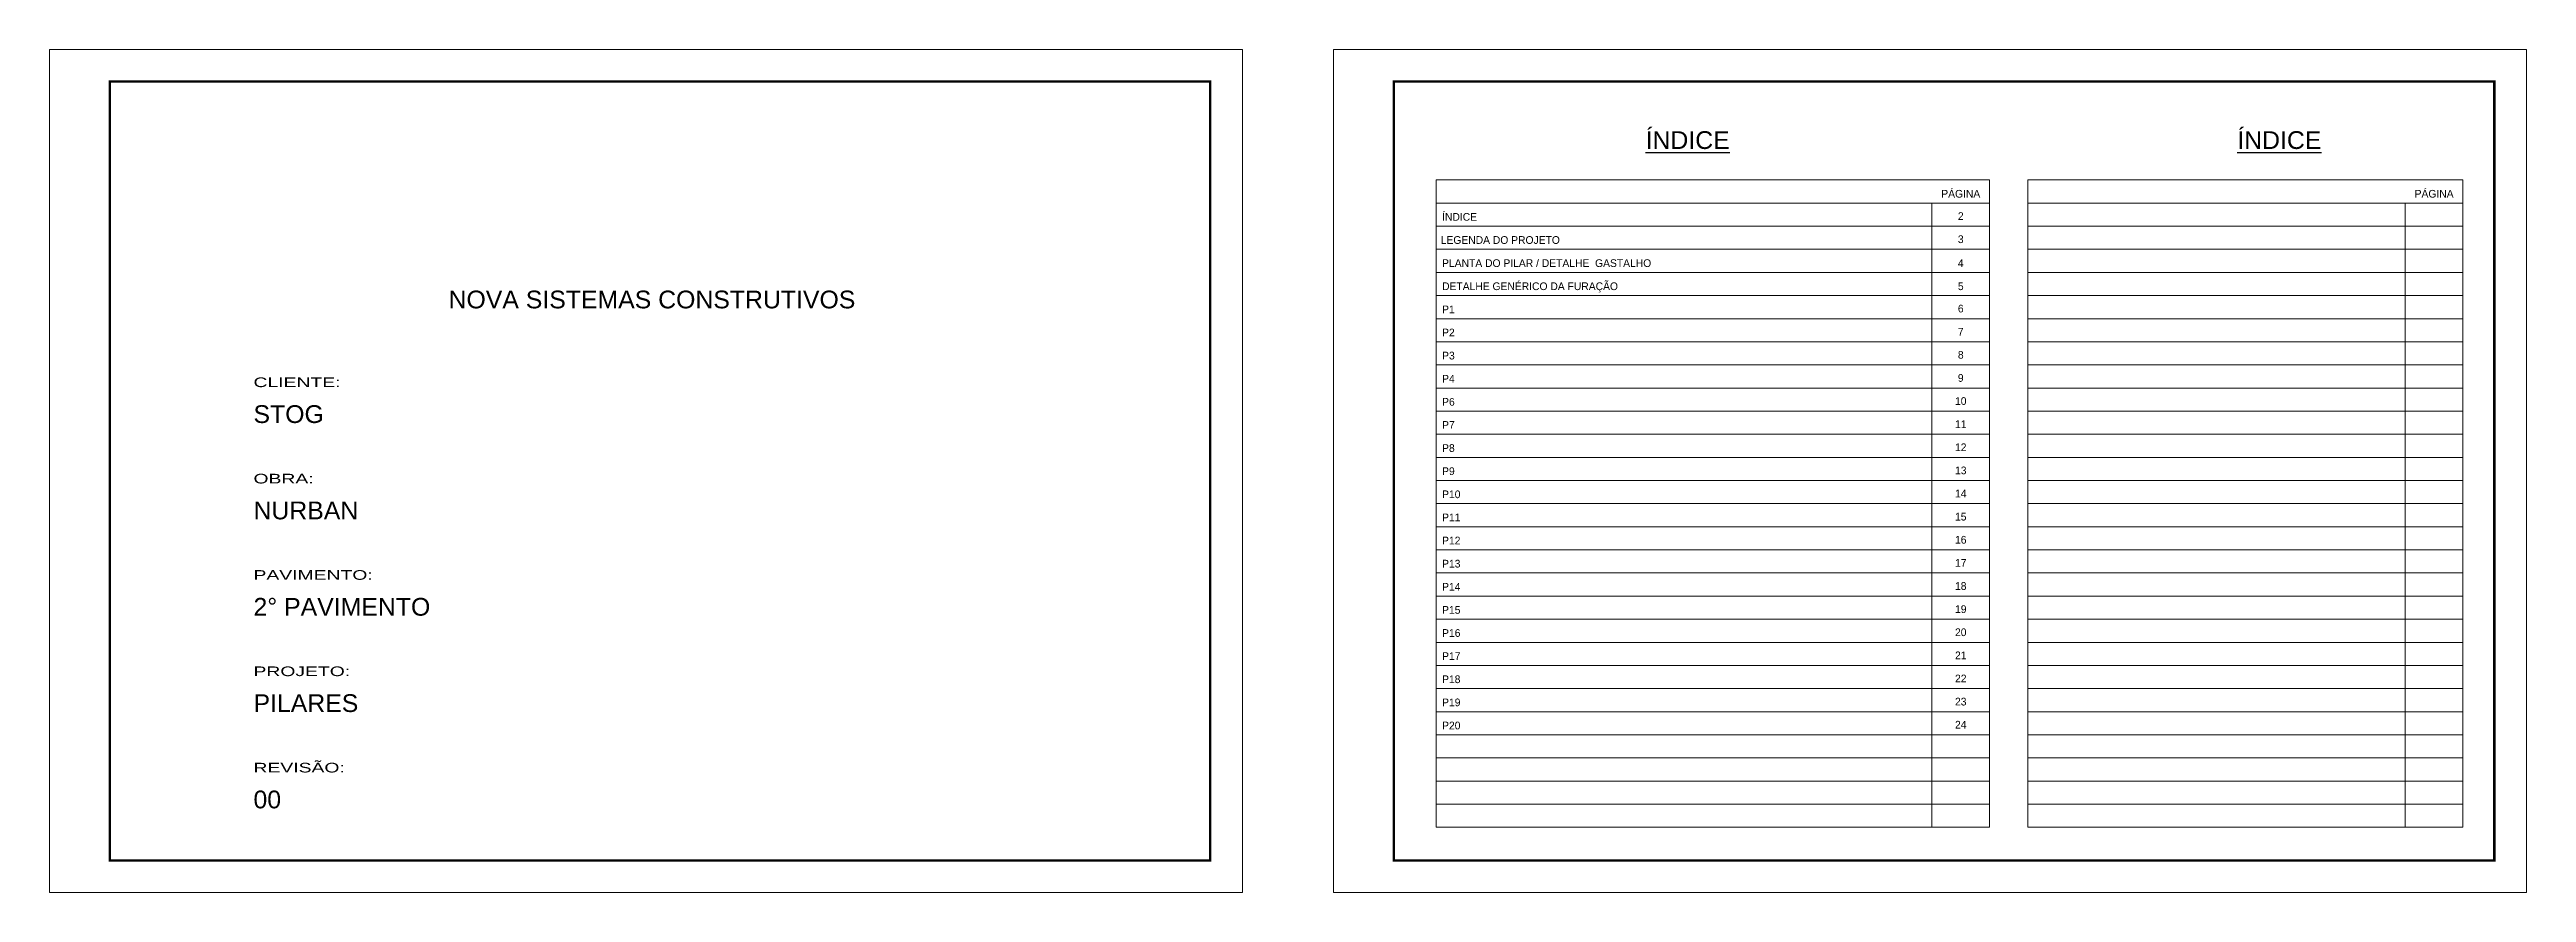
# Model space of a CAD drawing. Extents: x 2201 to 8455, y 252 to 7045.
# Drawn here: x 2201 to 5285, y 5995 to 7045 of the extents above; entities that cross this region are included whole.
import ezdxf
from ezdxf.enums import TextEntityAlignment as Align

# ---------------------------------------------------------------- set-up
doc = ezdxf.new("R2010")
doc.units = 0
doc.layers.add('CARIMBO', color=255, linetype='Continuous', lineweight=9)
doc.layers.add('Folhas', color=255, linetype='Continuous', lineweight=9)
doc.styles.add('ARIAL', font='arial.ttf')
doc.styles.add('Tecnologia', font='')
doc.styles.get('Tecnologia').set_extended_font_data('Forgotten Futurist')

msp = doc.modelspace()

# ---------------------------------------------------------------- linework, layer by layer
at = {"layer": 'CARIMBO'}
for p, q in [((3927.46, 6882.18), (4616.54, 6882.18)), ((3927.46, 6882.18), (3927.46, 6075.88)), ((4616.54, 6882.18), (4616.54, 6075.88)), ((4664.02, 6882.18), (5205.81, 6882.18)), ((4664.02, 6882.18), (4664.02, 6075.88)), ((5205.81, 6882.18), (5205.81, 6075.88)), ((3927.46, 6853.38), (4616.54, 6853.38)), ((4544.72, 6853.38), (4544.72, 6075.88)), ((4664.02, 6853.38), (5205.81, 6853.38)), ((5133.99, 6853.38), (5133.99, 6075.88)), ((3927.46, 6824.58), (4616.54, 6824.58)), ((4664.02, 6824.58), (5205.81, 6824.58)), ((3927.46, 6795.79), (4616.54, 6795.79)), ((4664.02, 6795.79), (5205.81, 6795.79)), ((3927.46, 6766.99), (4616.54, 6766.99)), ((4664.02, 6766.99), (5205.81, 6766.99)), ((3927.46, 6738.19), (4616.54, 6738.19)), ((4664.02, 6738.19), (5205.81, 6738.19)), ((3927.46, 6709.4), (4616.54, 6709.4)), ((4664.02, 6709.4), (5205.81, 6709.4)), ((3927.46, 6680.6), (4616.54, 6680.6)), ((4664.02, 6680.6), (5205.81, 6680.6)), ((3927.46, 6651.81), (4616.54, 6651.81)), ((4664.02, 6651.81), (5205.81, 6651.81)), ((3927.46, 6623.01), (4616.54, 6623.01)), ((4664.02, 6623.01), (5205.81, 6623.01)), ((3927.46, 6594.21), (4616.54, 6594.21)), ((4664.02, 6594.21), (5205.81, 6594.21)), ((3927.46, 6565.42), (4616.54, 6565.42)), ((4664.02, 6565.42), (5205.81, 6565.42)), ((3927.46, 6536.62), (4616.54, 6536.62)), ((3927.46, 6507.82), (4616.54, 6507.82)), ((4664.02, 6536.62), (5205.81, 6536.62)), ((4664.02, 6507.82), (5205.81, 6507.82)), ((3927.46, 6479.03), (4616.54, 6479.03)), ((4664.02, 6479.03), (5205.81, 6479.03)), ((3927.46, 6450.23), (4616.54, 6450.23)), ((4664.02, 6450.23), (5205.81, 6450.23)), ((3927.46, 6421.44), (4616.54, 6421.44)), ((4664.02, 6421.44), (5205.81, 6421.44)), ((3927.46, 6392.64), (4616.54, 6392.64)), ((4664.02, 6392.64), (5205.81, 6392.64)), ((3927.46, 6363.84), (4616.54, 6363.84)), ((4664.02, 6363.84), (5205.81, 6363.84)), ((3927.46, 6335.05), (4616.54, 6335.05)), ((4664.02, 6335.05), (5205.81, 6335.05)), ((3927.46, 6306.25), (4616.54, 6306.25)), ((4664.02, 6306.25), (5205.81, 6306.25)), ((3927.46, 6277.45), (4616.54, 6277.45)), ((4664.02, 6277.45), (5205.81, 6277.45)), ((3927.46, 6248.66), (4616.54, 6248.66)), ((4664.02, 6248.66), (5205.81, 6248.66)), ((3927.46, 6219.86), (4616.54, 6219.86)), ((4664.02, 6219.86), (5205.81, 6219.86)), ((3927.46, 6191.07), (4616.54, 6191.07)), ((4664.02, 6191.07), (5205.81, 6191.07)), ((3927.46, 6162.27), (4616.54, 6162.27)), ((4664.02, 6162.27), (5205.81, 6162.27)), ((3927.46, 6133.47), (4616.54, 6133.47)), ((4664.02, 6133.47), (5205.81, 6133.47)), ((3927.46, 6104.68), (4616.54, 6104.68)), ((3927.46, 6075.88), (4616.54, 6075.88)), ((4664.02, 6104.68), (5205.81, 6104.68)), ((4664.02, 6075.88), (5205.81, 6075.88))]:
    msp.add_line(p, q, dxfattribs=at)
at = {"layer": 'Folhas'}
for points in [[(2201.37, 5994.67), (3686.37, 5994.67), (3686.37, 7044.67), (2201.37, 7044.67)], [(3799.87, 5994.67), (5284.87, 5994.67), (5284.87, 7044.67), (3799.87, 7044.67)]]:
    msp.add_lwpolyline(points, close=True, dxfattribs=at)
at = {"layer": 'Folhas', "color": 30, "const_width": 3}
for points in [[(2276.37, 6034.67), (3646.37, 6034.67), (3646.37, 7004.67), (2276.37, 7004.67)], [(3874.87, 6034.67), (5244.87, 6034.67), (5244.87, 7004.67), (3874.87, 7004.67)]]:
    msp.add_lwpolyline(points, close=True, dxfattribs=at)

# ---------------------------------------------------------------- texts
at = {"color": 0, "linetype": 'Continuous', "ltscale": 5, "style": 'ARIAL'}
for p in [(4240.64, 6920.79), (4977.2, 6920.79)]:
    msp.add_text('%%UÍNDICE', height=22.118, dxfattribs=at).set_placement(p, align=Align.CENTER)
for s, height, p in [('NOVA SISTEMAS CONSTRUTIVOS', 22.1184, (2698.11, 6722.24)), ('STOG', 22.118, (2455.27, 6579.47)), ('NURBAN', 22.118, (2455.27, 6459.47)), ('2° PAVIMENTO', 22.1184, (2455.27, 6339.47)), ('PILARES', 22.118, (2455.27, 6219.47)), ('00', 22.118, (2455.27, 6099.47))]:
    msp.add_text(s, height=height, dxfattribs=at).set_placement(p)
at = {"layer": 'CARIMBO', "style": 'Tecnologia'}
for s, height, p in [('PÁGINA', 9.599, (4580.63, 6860.19)), ('PÁGINA', 9.599, (5169.9, 6860.19)), ('2', 9.6, (4580.63, 6832.36)), ('3', 9.6, (4580.63, 6803.56)), ('4', 9.6, (4580.63, 6773.8)), ('5', 9.6, (4580.63, 6745)), ('6', 9.6, (4580.63, 6717.17)), ('7', 9.6, (4580.63, 6688.37)), ('8', 9.6, (4580.63, 6659.58)), ('9', 9.6, (4580.63, 6630.78)), ('10', 9.599, (4580.63, 6601.99)), ('11', 9.599, (4580.63, 6573.19)), ('12', 9.599, (4580.63, 6544.39)), ('13', 9.599, (4580.63, 6515.6)), ('14', 9.599, (4580.63, 6486.8)), ('15', 9.599, (4580.63, 6458)), ('16', 9.599, (4580.63, 6429.21)), ('17', 9.599, (4580.63, 6400.41)), ('18', 9.599, (4580.63, 6371.62)), ('19', 9.599, (4580.63, 6342.82)), ('20', 9.599, (4580.63, 6314.02)), ('21', 9.599, (4580.63, 6285.23)), ('22', 9.599, (4580.63, 6256.43)), ('23', 9.599, (4580.63, 6227.63)), ('24', 9.599, (4580.63, 6198.84))]:
    msp.add_text(s, height=height, dxfattribs=at).set_placement(p, align=Align.CENTER)
for s, height, p in [('ÍNDICE', 9.599, (3934.96, 6831.39)), ('LEGENDA DO PROJETO', 9.5987, (3933.25, 6802.59)), ('PLANTA DO PILAR / DETALHE  GASTALHO ', 9.5987, (3934.96, 6773.8)), ('DETALHE GENÉRICO DA FURAÇÃO', 9.5987, (3934.96, 6745)), ('P1', 9.599, (3934.96, 6716.2)), ('P2', 9.599, (3934.96, 6687.41)), ('P3', 9.599, (3934.96, 6658.61)), ('P4', 9.599, (3934.96, 6629.82)), ('P6', 9.599, (3934.96, 6601.02)), ('P7', 9.599, (3934.96, 6572.22)), ('P8', 9.599, (3934.96, 6543.43)), ('P9', 9.599, (3934.96, 6514.63)), ('P10', 9.599, (3934.96, 6485.83)), ('P11', 9.599, (3934.96, 6457.04)), ('P12', 9.599, (3934.96, 6428.24)), ('P13', 9.599, (3934.96, 6399.45)), ('P14', 9.599, (3934.96, 6370.65)), ('P15', 9.599, (3934.96, 6341.85)), ('P16', 9.599, (3934.96, 6313.06)), ('P17', 9.599, (3934.96, 6284.26)), ('P18', 9.599, (3934.96, 6255.47)), ('P19', 9.599, (3934.96, 6226.67)), ('P20', 9.599, (3934.96, 6197.87))]:
    msp.add_text(s, height=height, dxfattribs=at).set_placement(p)
at = {"layer": 'Folhas', "color": 30, "style": 'Tecnologia', "width": 1.5}
for s, p in [('CLIENTE:', (2455.27, 6624.17)), ('OBRA:', (2455.27, 6504.17)), ('PAVIMENTO:', (2455.27, 6384.17)), ('PROJETO:', (2455.27, 6264.17)), ('REVISÃO:', (2455.27, 6144.17))]:
    msp.add_text(s, height=12, dxfattribs=at).set_placement(p)

doc.saveas('drawing.dxf')
